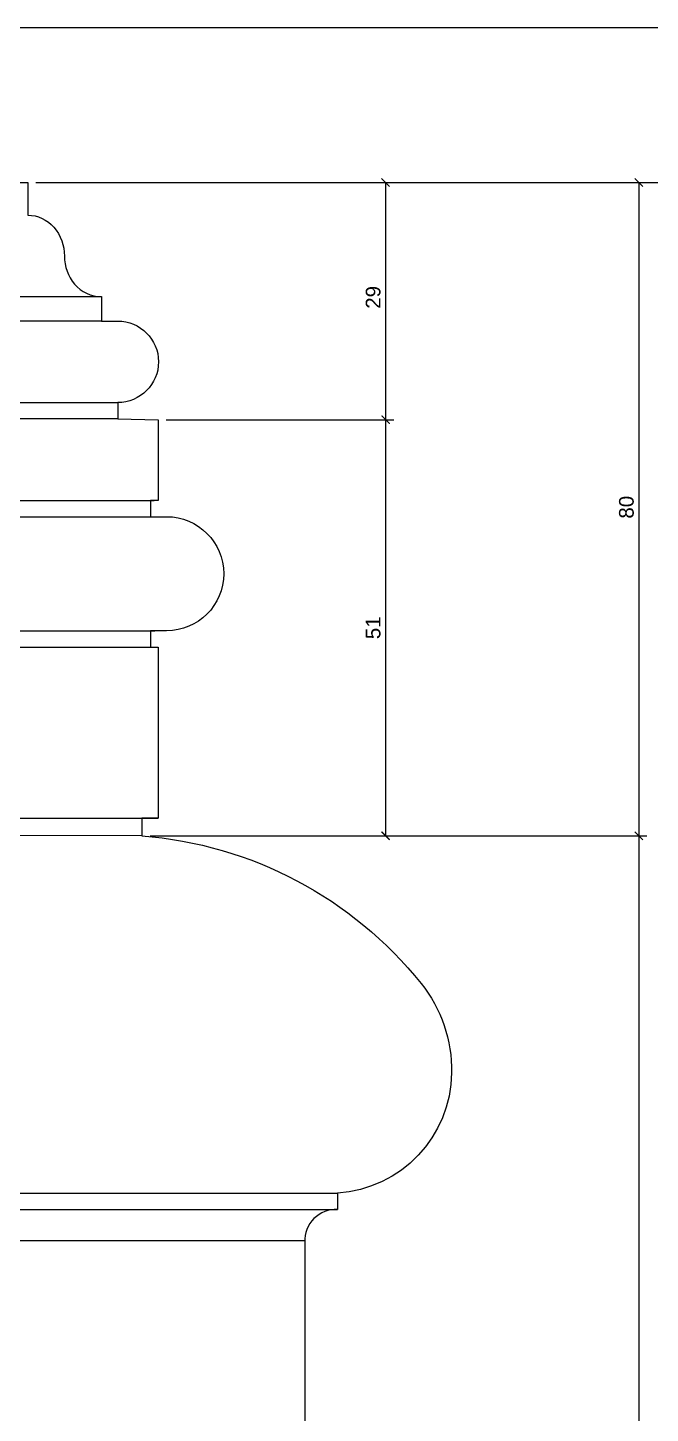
# Model space of a CAD drawing. Header units: inches. Extents: x -439 to 71, y -714 to -374.
# Drawn here: x -175.8 to -99.4, y -544.4 to -374.4 of the extents above; entities that cross this region are included whole.
import ezdxf

# ---------------------------------------------------------------- set-up
doc = ezdxf.new("R2010")
doc.units = ezdxf.units.IN
doc.header["$MEASUREMENT"] = 0
doc.styles.get("Standard").update_dxf_attribs({"font": 'arial.ttf'})
doc.dimstyles.new('M_1', dxfattribs={"dimtxt": 1.8, "dimasz": 1, "dimexe": 1, "dimexo": 1, "dimgap": 0.6, "dimtad": 1, "dimdec": 0, "dimdsep": 46, "dimtxsty": 'Standard', "dimblk": 'ARCHTICK', "dimcen": -5, "dimclrd": 7, "dimclre": 7, "dimclrt": 7, "dimadec": 0, "dimazin": 0, "dimtfac": 1, "dimtdec": 0, "dimtmove": 0, "dimatfit": 3, "dimfxl": 1, "dimtolj": 1, "dimtzin": 0, "dimlwd": 5, "dimlwe": 5, "dimarcsym": 0})

# ---------------------------------------------------------------- blocks, each defined once
blk = doc.blocks.new('_ArchTick')
at = {"color": 0, "linetype": 'ByBlock', "const_width": 0.15}
blk.add_lwpolyline([(-0.5, -0.5), (0.5, 0.5)], dxfattribs=at)
blk = doc.blocks.new('*D52')
at = {"color": 7, "lineweight": 5, "ltscale": 1000, "transparency": 16777216}
for p, q in [((-158.77, -422.45), (-130.87, -422.45)), ((-131.87, -422.45), (-131.87, -473.5)), ((-160.77, -473.5), (-130.87, -473.5))]:
    blk.add_line(p, q, dxfattribs=at)
at = {"layer": 'Defpoints', "color": 0, "ltscale": 1000, "transparency": 16777216}
for p in [(-159.77, -422.45), (-161.77, -473.5), (-131.87, -473.5)]:
    blk.add_point(p, dxfattribs=at)
at = {"color": 7, "lineweight": 5, "ltscale": 1000, "transparency": 16777216}
for p, rotation in [((-131.87, -422.45), 90), ((-131.87, -473.5), 270)]:
    blk.add_blockref('_ArchTick', p, dxfattribs=dict(at, rotation=rotation))
at = {"color": 7, "ltscale": 1000, "transparency": 16777216, "insert": (-133.39, -447.98), "char_height": 1.8, "attachment_point": 5, "rotation": 90}
blk.add_mtext('\\A1;51', dxfattribs=at)
blk = doc.blocks.new('*D51')
at = {"color": 7, "lineweight": 5, "ltscale": 1000, "transparency": 16777216}
for p, q in [((-174.77, -393.35), (-130.87, -393.35)), ((-131.87, -393.35), (-131.87, -422.45)), ((-158.77, -422.45), (-130.87, -422.45))]:
    blk.add_line(p, q, dxfattribs=at)
at = {"layer": 'Defpoints', "color": 0, "ltscale": 1000, "transparency": 16777216}
for p in [(-175.77, -393.35), (-159.77, -422.45), (-131.87, -422.45)]:
    blk.add_point(p, dxfattribs=at)
at = {"color": 7, "lineweight": 5, "ltscale": 1000, "transparency": 16777216}
for p, rotation in [((-131.87, -393.35), 90), ((-131.87, -422.45), 270)]:
    blk.add_blockref('_ArchTick', p, dxfattribs=dict(at, rotation=rotation))
at = {"color": 7, "ltscale": 1000, "transparency": 16777216, "insert": (-133.39, -407.44), "char_height": 1.8, "attachment_point": 5, "rotation": 90}
blk.add_mtext('\\A1;29', dxfattribs=at)
blk = doc.blocks.new('*D50')
at = {"color": 7, "lineweight": 5, "ltscale": 1000, "transparency": 16777216}
for p, q in [((-160.77, -473.5), (-99.81, -473.5)), ((-100.81, -473.5), (-100.81, -693.35)), ((-123.77, -693.35), (-99.81, -693.35))]:
    blk.add_line(p, q, dxfattribs=at)
at = {"layer": 'Defpoints', "color": 0, "ltscale": 1000, "transparency": 16777216}
for p in [(-161.77, -473.5), (-124.77, -693.35), (-100.81, -693.35)]:
    blk.add_point(p, dxfattribs=at)
at = {"color": 7, "lineweight": 5, "ltscale": 1000, "transparency": 16777216}
for p, rotation in [((-100.81, -473.5), 90), ((-100.81, -693.35), 270)]:
    blk.add_blockref('_ArchTick', p, dxfattribs=dict(at, rotation=rotation))
at = {"color": 7, "ltscale": 1000, "transparency": 16777216, "insert": (-102.32, -583.43), "char_height": 1.8, "attachment_point": 5, "rotation": 90}
blk.add_mtext('\\A1;220', dxfattribs=at)
blk = doc.blocks.new('*D49')
at = {"color": 7, "lineweight": 5, "ltscale": 1000, "transparency": 16777216}
for p, q in [((-174.77, -393.35), (-99.81, -393.35)), ((-100.81, -393.35), (-100.81, -473.5)), ((-160.77, -473.5), (-99.81, -473.5))]:
    blk.add_line(p, q, dxfattribs=at)
at = {"layer": 'Defpoints', "color": 0, "ltscale": 1000, "transparency": 16777216}
for p in [(-175.77, -393.35), (-161.77, -473.5), (-100.81, -473.5)]:
    blk.add_point(p, dxfattribs=at)
at = {"color": 7, "lineweight": 5, "ltscale": 1000, "transparency": 16777216}
for p, rotation in [((-100.81, -393.35), 90), ((-100.81, -473.5), 270)]:
    blk.add_blockref('_ArchTick', p, dxfattribs=dict(at, rotation=rotation))
at = {"color": 7, "ltscale": 1000, "transparency": 16777216, "insert": (-102.32, -433.19), "char_height": 1.8, "attachment_point": 5, "rotation": 90}
blk.add_mtext('\\A1;80', dxfattribs=at)
blk = doc.blocks.new('*D44')
at = {"color": 7, "lineweight": 5, "ltscale": 1000, "transparency": 16777216}
for p, q in [((-174.77, -393.35), (-89.56, -393.35)), ((-90.56, -393.35), (-90.56, -693.35)), ((-123.77, -693.35), (-89.56, -693.35))]:
    blk.add_line(p, q, dxfattribs=at)
at = {"layer": 'Defpoints', "color": 0, "ltscale": 1000, "transparency": 16777216}
for p in [(-175.77, -393.35), (-124.77, -693.35), (-90.56, -693.35)]:
    blk.add_point(p, dxfattribs=at)
at = {"color": 7, "lineweight": 5, "ltscale": 1000, "transparency": 16777216}
for p, rotation in [((-90.56, -393.35), 90), ((-90.56, -693.35), 270)]:
    blk.add_blockref('_ArchTick', p, dxfattribs=dict(at, rotation=rotation))
at = {"color": 7, "ltscale": 1000, "transparency": 16777216, "insert": (-92.08, -528.17), "char_height": 1.8, "attachment_point": 5, "rotation": 90}
blk.add_mtext('\\A1;300', dxfattribs=at)

msp = doc.modelspace()

# ---------------------------------------------------------------- linework, layer by layer
at = {"color": 7, "lineweight": 15, "ltscale": 1000}
for p, q in [((-267.63, -407.35), (-166.73, -407.35)), ((-166.73, -410.35), (-267.63, -410.35)), ((-265.63, -420.35), (-164.73, -420.35)), ((-164.73, -422.35), (-265.63, -422.35)), ((-261.63, -432.35), (-160.25, -432.35)), ((-264.63, -434.35), (-159.83, -434.35)), ((-264.63, -448.35), (-160.16, -448.35)), ((-261.63, -450.35), (-159.77, -450.35)), ((-262.68, -471.35), (-159.77, -471.35)), ((-161.77, -473.5), (-266.48, -473.35)), ((-238.68, -517.35), (-137.77, -517.35)), ((-238.68, -519.35), (-137.77, -519.35)), ((-242.68, -523.17), (-141.78, -523.17))]:
    msp.add_line(p, q, dxfattribs=at)
at = {"color": 6, "ltscale": 1000}
msp.add_lwpolyline([(-438.99, -714.36), (71.01, -714.36), (71.01, -374.36), (-438.99, -374.36)], close=True, dxfattribs=at)
at = {"color": 7}
msp.add_lwpolyline([(-278.68, -393.35), (-175.77, -393.35), (-175.77, -397.35, -0.214134), (-172.58, -398.83, -0.184236), (-171.27, -402.39, 0.176794), (-170.03, -405.81, 0.222166), (-166.73, -407.35), (-166.73, -410.35), (-164.73, -410.35, -1), (-164.73, -420.35), (-164.73, -422.35), (-159.77, -422.45), (-159.77, -432.35), (-160.73, -432.35), (-160.73, -434.35), (-158.73, -434.35, -1), (-158.73, -448.35), (-160.73, -448.35), (-160.73, -450.35), (-159.77, -450.35), (-159.77, -471.35), (-161.77, -471.35), (-161.77, -473.5, -0.207085), (-127.52, -491.61, -0.175017), (-123.77, -502.58, -0.391568), (-137.77, -517.35), (-137.77, -519.35, 0.443347), (-141.77, -523.35), (-141.77, -653.35)], format="xyb", dxfattribs=at)

# ---------------------------------------------------------------- dimensions: what is measured, and where the dimension line sits
at = {"color": 7, "ltscale": 1000}
for base, p2, picture, middle in [((-131.87, -422.45), (-159.77, -422.45), '*D51', (-131.87, -407.44)), ((-100.81, -473.5), (-161.77, -473.5), '*D49', (-100.81, -433.19))]:
    dim = msp.add_linear_dim(base=base, p1=(-175.77, -393.35), p2=p2, angle=90, dimstyle='M_1', dxfattribs=at)
    dim.commit()
    dim.dimension.update_dxf_attribs({"geometry": picture, "text_midpoint": middle, "dimtype": 128})
at = {"color": 5, "ltscale": 1000}
dim = msp.add_linear_dim(base=(-90.56, -693.35), p1=(-175.77, -393.35), p2=(-124.77, -693.35), angle=90, dimstyle='M_1', dxfattribs=at)
dim.commit()
dim.dimension.update_dxf_attribs({"geometry": '*D44', "text_midpoint": (-90.56, -528.17), "dimtype": 128})
at = {"color": 7, "ltscale": 1000}
for base, p1, p2, picture, middle in [((-131.87, -473.5), (-159.77, -422.45), (-161.77, -473.5), '*D52', (-133.39, -447.98)), ((-100.81, -693.35), (-161.77, -473.5), (-124.77, -693.35), '*D50', (-102.32, -583.43))]:
    dim = msp.add_linear_dim(base=base, p1=p1, p2=p2, angle=90, dimstyle='M_1', dxfattribs=at)
    dim.commit()
    dim.dimension.update_dxf_attribs({"geometry": picture, "text_midpoint": middle})

doc.saveas('drawing.dxf')
